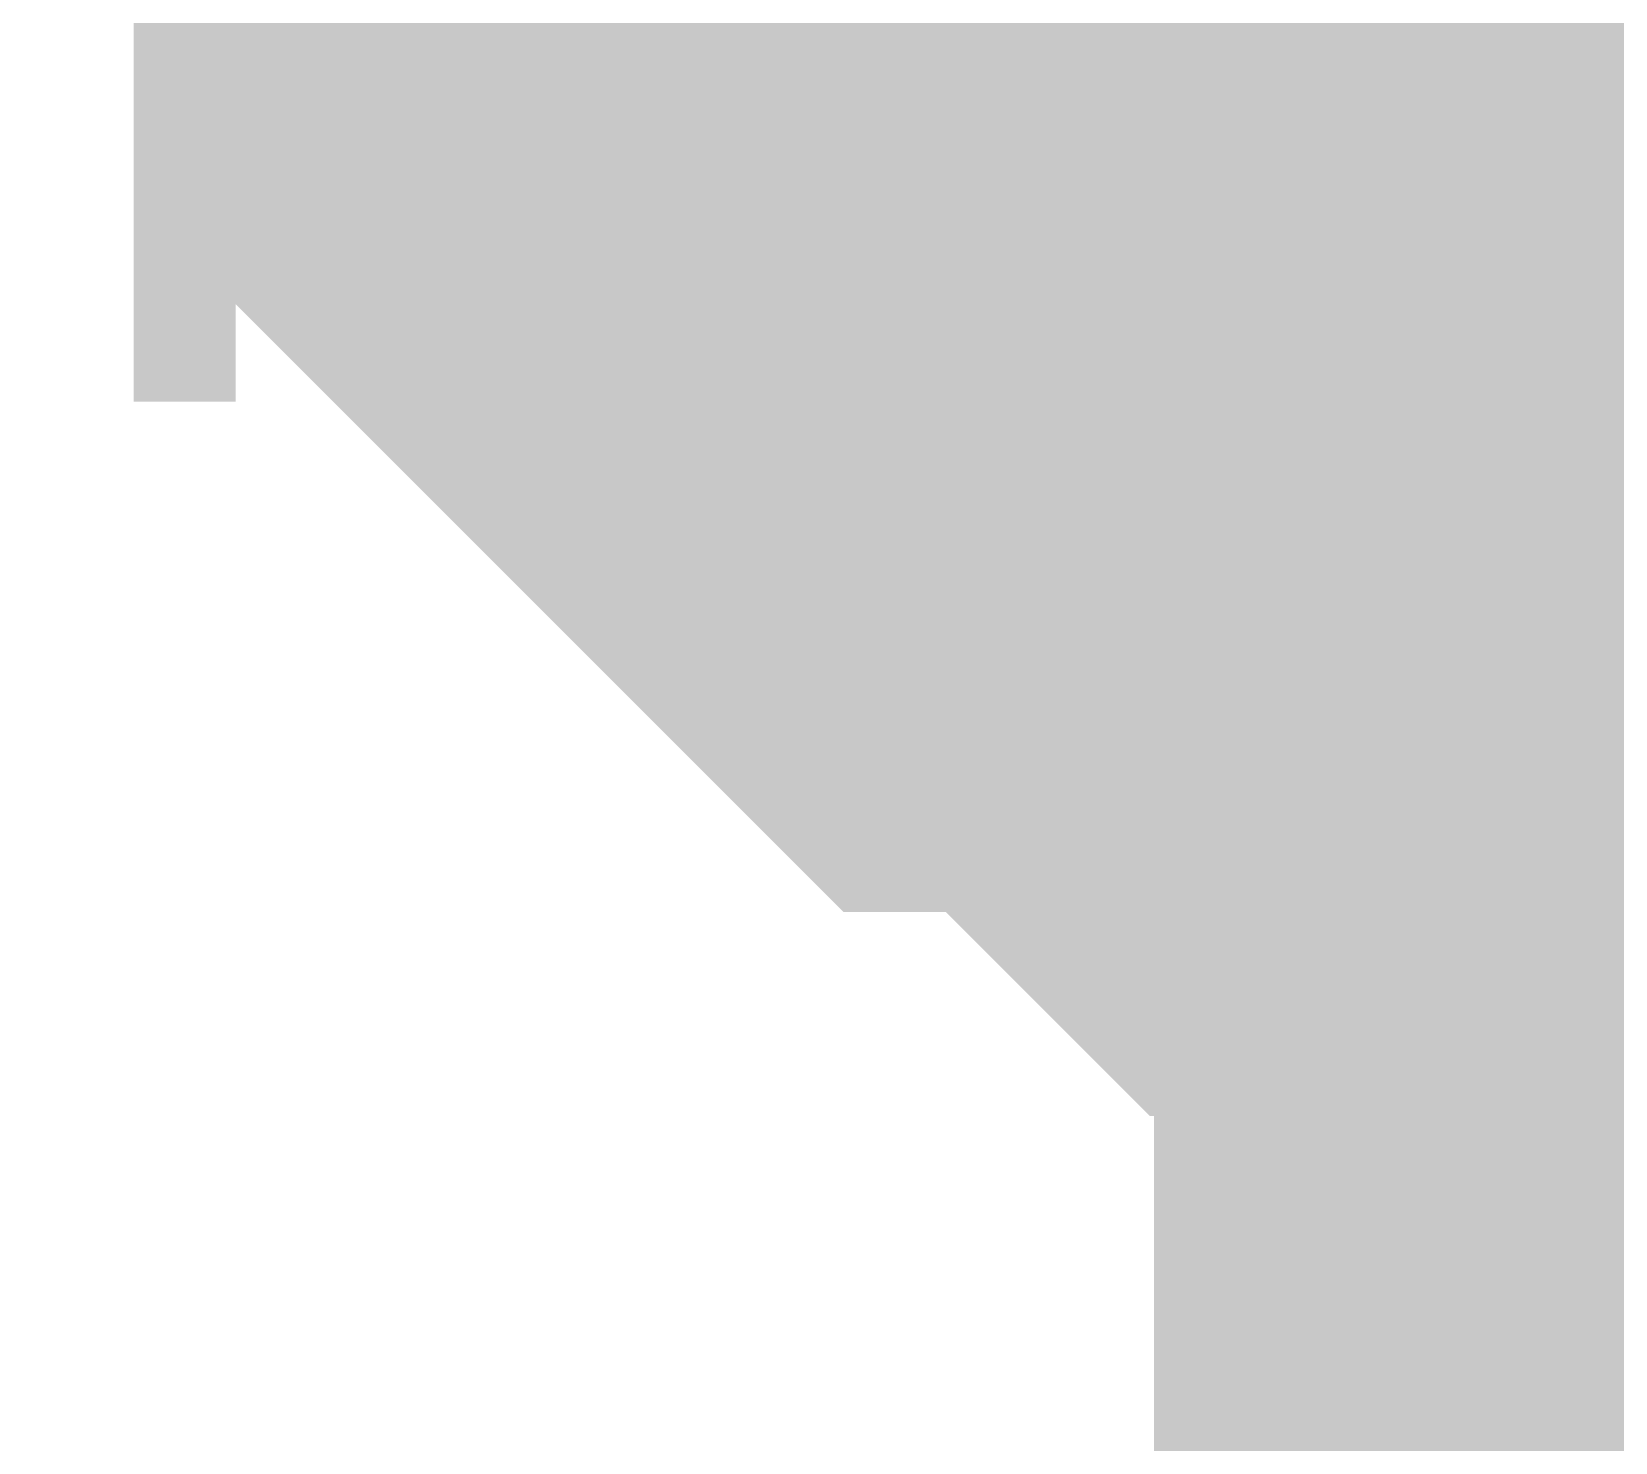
# Model space of a CAD drawing. Header units: inches. Extents: x 0 to 841, y 0 to 594.
# Drawn here: x 786.637 to 787.334, y 256.46 to 257.081 of the extents above; entities that cross this region are included whole.
import ezdxf

# ---------------------------------------------------------------- set-up
doc = ezdxf.new("R2010")
doc.units = ezdxf.units.IN
doc.layers.add('Sheet', color=255, linetype='Continuous')

msp = doc.modelspace()

# ---------------------------------------------------------------- linework, layer by layer
at = {"layer": 'Sheet'}
msp.add_lwpolyline([(787.24589, 257.4996, 0.508, 0.508, 1), (787.75389, 257.4996, 0.508, 0.508, 1)], format="xyseb", close=True, dxfattribs=at)
for points in [[(787.5055, 257.47187, 0.7493, 0.7493, 0), (787.5055, 251.99183, 0.7493, 0.7493, 0)], [(787.5055, 256.70826, 0.29972, 0.29972, 0), (787.46058, 256.70826, 0.29972, 0.29972, 0), (787.41567, 256.70826, 0.29972, 0.29972, 0), (787.37075, 256.70826, 0.29972, 0.29972, 0), (787.32584, 256.70826, 0.29972, 0.29972, 0), (787.32584, 256.75318, 0.29972, 0.29972, 0), (787.28092, 256.75318, 0.29972, 0.29972, 0), (787.23601, 256.75318, 0.29972, 0.29972, 0), (787.19109, 256.75318, 0.29972, 0.29972, 0), (787.14618, 256.79809, 0.29972, 0.29972, 0), (787.14618, 256.79809, 0.29972, 0.29972, 0), (787.10126, 256.84301, 0.29972, 0.29972, 0), (787.05634, 256.84301, 0.29972, 0.29972, 0), (787.05634, 256.84301, 0.29972, 0.29972, 0), (787.01143, 256.88793, 0.29972, 0.29972, 0), (786.96651, 256.93285, 0.29972, 0.29972, 0), (786.96651, 256.93285, 0.29972, 0.29972, 0), (786.9216, 256.97777, 0.29972, 0.29972, 0), (786.9216, 256.97777, 0.29972, 0.29972, 0), (786.87668, 257.02269, 0.29972, 0.29972, 0), (786.87668, 257.0676, 0.29972, 0.29972, 0), (786.83177, 257.0676, 0.29972, 0.29972, 0), (786.83177, 257.11252, 0.29972, 0.29972, 0), (786.83177, 257.15744, 0.29972, 0.29972, 0), (786.78685, 257.20236, 0.29972, 0.29972, 0), (786.78685, 257.20236, 0.29972, 0.29972, 0), (786.78685, 257.24728, 0.29972, 0.29972, 0)], [(787.5055, 256.70826, 0.29972, 0.29972, 0), (787.46058, 256.70826, 0.29972, 0.29972, 0), (787.41567, 256.70826, 0.29972, 0.29972, 0), (787.37075, 256.70826, 0.29972, 0.29972, 0), (787.32584, 256.70826, 0.29972, 0.29972, 0), (787.32584, 256.75318, 0.29972, 0.29972, 0), (787.28092, 256.75318, 0.29972, 0.29972, 0), (787.23601, 256.75318, 0.29972, 0.29972, 0), (787.19109, 256.75318, 0.29972, 0.29972, 0), (787.14618, 256.79809, 0.29972, 0.29972, 0), (787.14618, 256.79809, 0.29972, 0.29972, 0), (787.10126, 256.84301, 0.29972, 0.29972, 0), (787.05634, 256.84301, 0.29972, 0.29972, 0), (787.05634, 256.84301, 0.29972, 0.29972, 0), (787.01143, 256.88793, 0.29972, 0.29972, 0), (786.96651, 256.93285, 0.29972, 0.29972, 0), (786.96651, 256.93285, 0.29972, 0.29972, 0), (786.9216, 256.97777, 0.29972, 0.29972, 0), (786.9216, 256.97777, 0.29972, 0.29972, 0), (786.87668, 257.02269, 0.29972, 0.29972, 0), (786.87668, 257.0676, 0.29972, 0.29972, 0), (786.83177, 257.0676, 0.29972, 0.29972, 0), (786.83177, 257.11252, 0.29972, 0.29972, 0), (786.83177, 257.15744, 0.29972, 0.29972, 0), (786.78685, 257.20236, 0.29972, 0.29972, 0), (786.78685, 257.20236, 0.29972, 0.29972, 0), (786.78685, 257.24728, 0.29972, 0.29972, 0)], [(787.5055, 256.70826, 0.29972, 0.29972, 0), (787.46058, 256.70826, 0.29972, 0.29972, 0), (787.41567, 256.70826, 0.29972, 0.29972, 0), (787.37075, 256.70826, 0.29972, 0.29972, 0), (787.32584, 256.70826, 0.29972, 0.29972, 0), (787.32584, 256.75318, 0.29972, 0.29972, 0), (787.28092, 256.75318, 0.29972, 0.29972, 0), (787.23601, 256.75318, 0.29972, 0.29972, 0), (787.19109, 256.75318, 0.29972, 0.29972, 0), (787.14618, 256.79809, 0.29972, 0.29972, 0), (787.14618, 256.79809, 0.29972, 0.29972, 0), (787.10126, 256.84301, 0.29972, 0.29972, 0), (787.05634, 256.84301, 0.29972, 0.29972, 0), (787.05634, 256.84301, 0.29972, 0.29972, 0), (787.01143, 256.88793, 0.29972, 0.29972, 0), (786.96651, 256.93285, 0.29972, 0.29972, 0), (786.96651, 256.93285, 0.29972, 0.29972, 0), (786.9216, 256.97777, 0.29972, 0.29972, 0), (786.9216, 256.97777, 0.29972, 0.29972, 0), (786.87668, 257.02269, 0.29972, 0.29972, 0), (786.87668, 257.0676, 0.29972, 0.29972, 0), (786.83177, 257.0676, 0.29972, 0.29972, 0), (786.83177, 257.11252, 0.29972, 0.29972, 0), (786.83177, 257.15744, 0.29972, 0.29972, 0), (786.78685, 257.20236, 0.29972, 0.29972, 0), (786.78685, 257.20236, 0.29972, 0.29972, 0), (786.78685, 257.24728, 0.29972, 0.29972, 0)], [(787.5055, 256.70826, 0.29972, 0.29972, 0), (787.46058, 256.70826, 0.29972, 0.29972, 0), (787.41567, 256.70826, 0.29972, 0.29972, 0), (787.37075, 256.70826, 0.29972, 0.29972, 0), (787.32584, 256.70826, 0.29972, 0.29972, 0), (787.32584, 256.75318, 0.29972, 0.29972, 0), (787.28092, 256.75318, 0.29972, 0.29972, 0), (787.23601, 256.75318, 0.29972, 0.29972, 0), (787.19109, 256.75318, 0.29972, 0.29972, 0), (787.14618, 256.79809, 0.29972, 0.29972, 0), (787.14618, 256.79809, 0.29972, 0.29972, 0), (787.10126, 256.84301, 0.29972, 0.29972, 0), (787.05634, 256.84301, 0.29972, 0.29972, 0), (787.05634, 256.84301, 0.29972, 0.29972, 0), (787.01143, 256.88793, 0.29972, 0.29972, 0), (786.96651, 256.93285, 0.29972, 0.29972, 0), (786.96651, 256.93285, 0.29972, 0.29972, 0), (786.9216, 256.97777, 0.29972, 0.29972, 0), (786.9216, 256.97777, 0.29972, 0.29972, 0), (786.87668, 257.02269, 0.29972, 0.29972, 0), (786.87668, 257.0676, 0.29972, 0.29972, 0), (786.83177, 257.0676, 0.29972, 0.29972, 0), (786.83177, 257.11252, 0.29972, 0.29972, 0), (786.83177, 257.15744, 0.29972, 0.29972, 0), (786.78685, 257.20236, 0.29972, 0.29972, 0), (786.78685, 257.20236, 0.29972, 0.29972, 0), (786.78685, 257.24728, 0.29972, 0.29972, 0)], [(787.5055, 256.70826, 0.29972, 0.29972, 0), (787.46058, 256.70826, 0.29972, 0.29972, 0), (787.41567, 256.70826, 0.29972, 0.29972, 0), (787.37075, 256.70826, 0.29972, 0.29972, 0), (787.32584, 256.70826, 0.29972, 0.29972, 0), (787.32584, 256.75318, 0.29972, 0.29972, 0), (787.28092, 256.75318, 0.29972, 0.29972, 0), (787.23601, 256.75318, 0.29972, 0.29972, 0), (787.19109, 256.75318, 0.29972, 0.29972, 0), (787.14618, 256.79809, 0.29972, 0.29972, 0), (787.14618, 256.79809, 0.29972, 0.29972, 0), (787.10126, 256.84301, 0.29972, 0.29972, 0), (787.05634, 256.84301, 0.29972, 0.29972, 0), (787.05634, 256.84301, 0.29972, 0.29972, 0), (787.01143, 256.88793, 0.29972, 0.29972, 0), (786.96651, 256.93285, 0.29972, 0.29972, 0), (786.96651, 256.93285, 0.29972, 0.29972, 0), (786.9216, 256.97777, 0.29972, 0.29972, 0), (786.9216, 256.97777, 0.29972, 0.29972, 0), (786.87668, 257.02269, 0.29972, 0.29972, 0), (786.87668, 257.0676, 0.29972, 0.29972, 0), (786.83177, 257.0676, 0.29972, 0.29972, 0), (786.83177, 257.11252, 0.29972, 0.29972, 0), (786.83177, 257.15744, 0.29972, 0.29972, 0), (786.78685, 257.20236, 0.29972, 0.29972, 0), (786.78685, 257.20236, 0.29972, 0.29972, 0), (786.78685, 257.24728, 0.29972, 0.29972, 0)], [(787.5055, 256.70826, 0.29972, 0.29972, 0), (787.46058, 256.70826, 0.29972, 0.29972, 0), (787.41567, 256.70826, 0.29972, 0.29972, 0), (787.37075, 256.70826, 0.29972, 0.29972, 0), (787.32584, 256.70826, 0.29972, 0.29972, 0), (787.32584, 256.75318, 0.29972, 0.29972, 0), (787.28092, 256.75318, 0.29972, 0.29972, 0), (787.23601, 256.75318, 0.29972, 0.29972, 0), (787.19109, 256.75318, 0.29972, 0.29972, 0), (787.14618, 256.79809, 0.29972, 0.29972, 0), (787.14618, 256.79809, 0.29972, 0.29972, 0), (787.10126, 256.84301, 0.29972, 0.29972, 0), (787.05634, 256.84301, 0.29972, 0.29972, 0), (787.05634, 256.84301, 0.29972, 0.29972, 0), (787.01143, 256.88793, 0.29972, 0.29972, 0), (786.96651, 256.93285, 0.29972, 0.29972, 0), (786.96651, 256.93285, 0.29972, 0.29972, 0), (786.9216, 256.97777, 0.29972, 0.29972, 0), (786.9216, 256.97777, 0.29972, 0.29972, 0), (786.87668, 257.02269, 0.29972, 0.29972, 0), (786.87668, 257.0676, 0.29972, 0.29972, 0), (786.83177, 257.0676, 0.29972, 0.29972, 0), (786.83177, 257.11252, 0.29972, 0.29972, 0), (786.83177, 257.15744, 0.29972, 0.29972, 0), (786.78685, 257.20236, 0.29972, 0.29972, 0), (786.78685, 257.20236, 0.29972, 0.29972, 0), (786.78685, 257.24728, 0.29972, 0.29972, 0)], [(787.5055, 256.97777, 0.29972, 0.29972, 0), (787.46058, 256.97777, 0.29972, 0.29972, 0), (787.46058, 256.97777, 0.29972, 0.29972, 0), (787.41567, 256.97777, 0.29972, 0.29972, 0), (787.41567, 256.97777, 0.29972, 0.29972, 0), (787.37075, 256.97777, 0.29972, 0.29972, 0), (787.37075, 257.02269, 0.29972, 0.29972, 0), (787.32584, 257.02269, 0.29972, 0.29972, 0), (787.32584, 257.02269, 0.29972, 0.29972, 0), (787.28092, 257.02269, 0.29972, 0.29972, 0), (787.28092, 257.02269, 0.29972, 0.29972, 0), (787.23601, 257.0676, 0.29972, 0.29972, 0), (787.23601, 257.0676, 0.29972, 0.29972, 0), (787.19109, 257.0676, 0.29972, 0.29972, 0), (787.19109, 257.11252, 0.29972, 0.29972, 0), (787.19109, 257.11252, 0.29972, 0.29972, 0), (787.14618, 257.11252, 0.29972, 0.29972, 0), (787.14618, 257.15744, 0.29972, 0.29972, 0), (787.14618, 257.15744, 0.29972, 0.29972, 0), (787.10126, 257.15744, 0.29972, 0.29972, 0), (787.10126, 257.20236, 0.29972, 0.29972, 0), (787.10126, 257.20236, 0.29972, 0.29972, 0), (787.05634, 257.24728, 0.29972, 0.29972, 0)], [(787.5055, 256.97777, 0.29972, 0.29972, 0), (787.46058, 256.97777, 0.29972, 0.29972, 0), (787.46058, 256.97777, 0.29972, 0.29972, 0), (787.41567, 256.97777, 0.29972, 0.29972, 0), (787.41567, 256.97777, 0.29972, 0.29972, 0), (787.37075, 256.97777, 0.29972, 0.29972, 0), (787.37075, 257.02269, 0.29972, 0.29972, 0), (787.32584, 257.02269, 0.29972, 0.29972, 0), (787.32584, 257.02269, 0.29972, 0.29972, 0), (787.28092, 257.02269, 0.29972, 0.29972, 0), (787.28092, 257.02269, 0.29972, 0.29972, 0), (787.23601, 257.0676, 0.29972, 0.29972, 0), (787.23601, 257.0676, 0.29972, 0.29972, 0), (787.19109, 257.0676, 0.29972, 0.29972, 0), (787.19109, 257.11252, 0.29972, 0.29972, 0), (787.19109, 257.11252, 0.29972, 0.29972, 0), (787.14618, 257.11252, 0.29972, 0.29972, 0), (787.14618, 257.15744, 0.29972, 0.29972, 0), (787.14618, 257.15744, 0.29972, 0.29972, 0), (787.10126, 257.15744, 0.29972, 0.29972, 0), (787.10126, 257.20236, 0.29972, 0.29972, 0), (787.10126, 257.20236, 0.29972, 0.29972, 0), (787.05634, 257.24728, 0.29972, 0.29972, 0)], [(787.5055, 256.97777, 0.29972, 0.29972, 0), (787.46058, 256.97777, 0.29972, 0.29972, 0), (787.46058, 256.97777, 0.29972, 0.29972, 0), (787.41567, 256.97777, 0.29972, 0.29972, 0), (787.41567, 256.97777, 0.29972, 0.29972, 0), (787.37075, 256.97777, 0.29972, 0.29972, 0), (787.37075, 257.02269, 0.29972, 0.29972, 0), (787.32584, 257.02269, 0.29972, 0.29972, 0), (787.32584, 257.02269, 0.29972, 0.29972, 0), (787.28092, 257.02269, 0.29972, 0.29972, 0), (787.28092, 257.02269, 0.29972, 0.29972, 0), (787.23601, 257.0676, 0.29972, 0.29972, 0), (787.23601, 257.0676, 0.29972, 0.29972, 0), (787.19109, 257.0676, 0.29972, 0.29972, 0), (787.19109, 257.11252, 0.29972, 0.29972, 0), (787.19109, 257.11252, 0.29972, 0.29972, 0), (787.14618, 257.11252, 0.29972, 0.29972, 0), (787.14618, 257.15744, 0.29972, 0.29972, 0), (787.14618, 257.15744, 0.29972, 0.29972, 0), (787.10126, 257.15744, 0.29972, 0.29972, 0), (787.10126, 257.20236, 0.29972, 0.29972, 0), (787.10126, 257.20236, 0.29972, 0.29972, 0), (787.05634, 257.24728, 0.29972, 0.29972, 0)], [(787.5055, 256.97777, 0.29972, 0.29972, 0), (787.46058, 256.97777, 0.29972, 0.29972, 0), (787.46058, 256.97777, 0.29972, 0.29972, 0), (787.41567, 256.97777, 0.29972, 0.29972, 0), (787.41567, 256.97777, 0.29972, 0.29972, 0), (787.37075, 256.97777, 0.29972, 0.29972, 0), (787.37075, 257.02269, 0.29972, 0.29972, 0), (787.32584, 257.02269, 0.29972, 0.29972, 0), (787.32584, 257.02269, 0.29972, 0.29972, 0), (787.28092, 257.02269, 0.29972, 0.29972, 0), (787.28092, 257.02269, 0.29972, 0.29972, 0), (787.23601, 257.0676, 0.29972, 0.29972, 0), (787.23601, 257.0676, 0.29972, 0.29972, 0), (787.19109, 257.0676, 0.29972, 0.29972, 0), (787.19109, 257.11252, 0.29972, 0.29972, 0), (787.19109, 257.11252, 0.29972, 0.29972, 0), (787.14618, 257.11252, 0.29972, 0.29972, 0), (787.14618, 257.15744, 0.29972, 0.29972, 0), (787.14618, 257.15744, 0.29972, 0.29972, 0), (787.10126, 257.15744, 0.29972, 0.29972, 0), (787.10126, 257.20236, 0.29972, 0.29972, 0), (787.10126, 257.20236, 0.29972, 0.29972, 0), (787.05634, 257.24728, 0.29972, 0.29972, 0)], [(787.41567, 256.70826, 0.09906, 0.09906, 0), (787.37075, 256.70826, 0.09906, 0.09906, 0), (787.32584, 256.70826, 0.09906, 0.09906, 0), (787.32584, 256.75318, 0.09906, 0.09906, 0), (787.28092, 256.75318, 0.09906, 0.09906, 0), (787.23601, 256.75318, 0.09906, 0.09906, 0), (787.19109, 256.75318, 0.09906, 0.09906, 0), (787.14618, 256.79809, 0.09906, 0.09906, 0), (787.14618, 256.79809, 0.09906, 0.09906, 0), (787.10126, 256.84301, 0.09906, 0.09906, 0), (787.05634, 256.84301, 0.09906, 0.09906, 0), (787.05634, 256.84301, 0.09906, 0.09906, 0), (787.01143, 256.88793, 0.09906, 0.09906, 0), (786.96651, 256.93285, 0.09906, 0.09906, 0), (786.96651, 256.93285, 0.09906, 0.09906, 0), (786.9216, 256.97777, 0.09906, 0.09906, 0), (786.9216, 256.97777, 0.09906, 0.09906, 0), (786.87668, 257.02269, 0.09906, 0.09906, 0), (786.87668, 257.0676, 0.09906, 0.09906, 0), (786.83177, 257.0676, 0.09906, 0.09906, 0), (786.83177, 257.11252, 0.09906, 0.09906, 0), (786.83177, 257.15744, 0.09906, 0.09906, 0)], [(787.41567, 256.70826, 0.09906, 0.09906, 0), (787.37075, 256.70826, 0.09906, 0.09906, 0), (787.32584, 256.70826, 0.09906, 0.09906, 0), (787.32584, 256.75318, 0.09906, 0.09906, 0), (787.28092, 256.75318, 0.09906, 0.09906, 0), (787.23601, 256.75318, 0.09906, 0.09906, 0), (787.19109, 256.75318, 0.09906, 0.09906, 0), (787.14618, 256.79809, 0.09906, 0.09906, 0), (787.14618, 256.79809, 0.09906, 0.09906, 0), (787.10126, 256.84301, 0.09906, 0.09906, 0), (787.05634, 256.84301, 0.09906, 0.09906, 0), (787.05634, 256.84301, 0.09906, 0.09906, 0), (787.01143, 256.88793, 0.09906, 0.09906, 0), (786.96651, 256.93285, 0.09906, 0.09906, 0), (786.96651, 256.93285, 0.09906, 0.09906, 0), (786.9216, 256.97777, 0.09906, 0.09906, 0), (786.9216, 256.97777, 0.09906, 0.09906, 0), (786.87668, 257.02269, 0.09906, 0.09906, 0), (786.87668, 257.0676, 0.09906, 0.09906, 0), (786.83177, 257.0676, 0.09906, 0.09906, 0), (786.83177, 257.11252, 0.09906, 0.09906, 0), (786.83177, 257.15744, 0.09906, 0.09906, 0)], [(787.41567, 256.70826, 0.09906, 0.09906, 0), (787.37075, 256.70826, 0.09906, 0.09906, 0), (787.32584, 256.70826, 0.09906, 0.09906, 0), (787.32584, 256.75318, 0.09906, 0.09906, 0), (787.28092, 256.75318, 0.09906, 0.09906, 0), (787.23601, 256.75318, 0.09906, 0.09906, 0), (787.19109, 256.75318, 0.09906, 0.09906, 0), (787.14618, 256.79809, 0.09906, 0.09906, 0), (787.14618, 256.79809, 0.09906, 0.09906, 0), (787.10126, 256.84301, 0.09906, 0.09906, 0), (787.05634, 256.84301, 0.09906, 0.09906, 0), (787.05634, 256.84301, 0.09906, 0.09906, 0), (787.01143, 256.88793, 0.09906, 0.09906, 0), (786.96651, 256.93285, 0.09906, 0.09906, 0), (786.96651, 256.93285, 0.09906, 0.09906, 0), (786.9216, 256.97777, 0.09906, 0.09906, 0), (786.9216, 256.97777, 0.09906, 0.09906, 0), (786.87668, 257.02269, 0.09906, 0.09906, 0), (786.87668, 257.0676, 0.09906, 0.09906, 0), (786.83177, 257.0676, 0.09906, 0.09906, 0), (786.83177, 257.11252, 0.09906, 0.09906, 0), (786.83177, 257.15744, 0.09906, 0.09906, 0)], [(787.41567, 256.70826, 0.09906, 0.09906, 0), (787.37075, 256.70826, 0.09906, 0.09906, 0), (787.32584, 256.70826, 0.09906, 0.09906, 0), (787.32584, 256.75318, 0.09906, 0.09906, 0), (787.28092, 256.75318, 0.09906, 0.09906, 0), (787.23601, 256.75318, 0.09906, 0.09906, 0), (787.19109, 256.75318, 0.09906, 0.09906, 0), (787.14618, 256.79809, 0.09906, 0.09906, 0), (787.14618, 256.79809, 0.09906, 0.09906, 0), (787.10126, 256.84301, 0.09906, 0.09906, 0), (787.05634, 256.84301, 0.09906, 0.09906, 0), (787.05634, 256.84301, 0.09906, 0.09906, 0), (787.01143, 256.88793, 0.09906, 0.09906, 0), (786.96651, 256.93285, 0.09906, 0.09906, 0), (786.96651, 256.93285, 0.09906, 0.09906, 0), (786.9216, 256.97777, 0.09906, 0.09906, 0), (786.9216, 256.97777, 0.09906, 0.09906, 0), (786.87668, 257.02269, 0.09906, 0.09906, 0), (786.87668, 257.0676, 0.09906, 0.09906, 0), (786.83177, 257.0676, 0.09906, 0.09906, 0), (786.83177, 257.11252, 0.09906, 0.09906, 0), (786.83177, 257.15744, 0.09906, 0.09906, 0)], [(787.41567, 256.70826, 0.09906, 0.09906, 0), (787.37075, 256.70826, 0.09906, 0.09906, 0), (787.32584, 256.70826, 0.09906, 0.09906, 0), (787.32584, 256.75318, 0.09906, 0.09906, 0), (787.28092, 256.75318, 0.09906, 0.09906, 0), (787.23601, 256.75318, 0.09906, 0.09906, 0), (787.19109, 256.75318, 0.09906, 0.09906, 0), (787.14618, 256.79809, 0.09906, 0.09906, 0), (787.14618, 256.79809, 0.09906, 0.09906, 0), (787.10126, 256.84301, 0.09906, 0.09906, 0), (787.05634, 256.84301, 0.09906, 0.09906, 0), (787.05634, 256.84301, 0.09906, 0.09906, 0), (787.01143, 256.88793, 0.09906, 0.09906, 0), (786.96651, 256.93285, 0.09906, 0.09906, 0), (786.96651, 256.93285, 0.09906, 0.09906, 0), (786.9216, 256.97777, 0.09906, 0.09906, 0), (786.9216, 256.97777, 0.09906, 0.09906, 0), (786.87668, 257.02269, 0.09906, 0.09906, 0), (786.87668, 257.0676, 0.09906, 0.09906, 0), (786.83177, 257.0676, 0.09906, 0.09906, 0), (786.83177, 257.11252, 0.09906, 0.09906, 0), (786.83177, 257.15744, 0.09906, 0.09906, 0)], [(787.41567, 256.70826, 0.09906, 0.09906, 0), (787.37075, 256.70826, 0.09906, 0.09906, 0), (787.32584, 256.70826, 0.09906, 0.09906, 0), (787.32584, 256.75318, 0.09906, 0.09906, 0), (787.28092, 256.75318, 0.09906, 0.09906, 0), (787.23601, 256.75318, 0.09906, 0.09906, 0), (787.19109, 256.75318, 0.09906, 0.09906, 0), (787.14618, 256.79809, 0.09906, 0.09906, 0), (787.14618, 256.79809, 0.09906, 0.09906, 0), (787.10126, 256.84301, 0.09906, 0.09906, 0), (787.05634, 256.84301, 0.09906, 0.09906, 0), (787.05634, 256.84301, 0.09906, 0.09906, 0), (787.01143, 256.88793, 0.09906, 0.09906, 0), (786.96651, 256.93285, 0.09906, 0.09906, 0), (786.96651, 256.93285, 0.09906, 0.09906, 0), (786.9216, 256.97777, 0.09906, 0.09906, 0), (786.9216, 256.97777, 0.09906, 0.09906, 0), (786.87668, 257.02269, 0.09906, 0.09906, 0), (786.87668, 257.0676, 0.09906, 0.09906, 0), (786.83177, 257.0676, 0.09906, 0.09906, 0), (786.83177, 257.11252, 0.09906, 0.09906, 0), (786.83177, 257.15744, 0.09906, 0.09906, 0)], [(787.41567, 256.97777, 0.09906, 0.09906, 0), (787.37075, 256.97777, 0.09906, 0.09906, 0), (787.37075, 257.02269, 0.09906, 0.09906, 0), (787.32584, 257.02269, 0.09906, 0.09906, 0), (787.32584, 257.02269, 0.09906, 0.09906, 0), (787.28092, 257.02269, 0.09906, 0.09906, 0), (787.28092, 257.02269, 0.09906, 0.09906, 0), (787.23601, 257.0676, 0.09906, 0.09906, 0), (787.23601, 257.0676, 0.09906, 0.09906, 0), (787.19109, 257.0676, 0.09906, 0.09906, 0), (787.19109, 257.11252, 0.09906, 0.09906, 0), (787.19109, 257.11252, 0.09906, 0.09906, 0), (787.14618, 257.11252, 0.09906, 0.09906, 0), (787.14618, 257.15744, 0.09906, 0.09906, 0)], [(787.41567, 256.97777, 0.09906, 0.09906, 0), (787.37075, 256.97777, 0.09906, 0.09906, 0), (787.37075, 257.02269, 0.09906, 0.09906, 0), (787.32584, 257.02269, 0.09906, 0.09906, 0), (787.32584, 257.02269, 0.09906, 0.09906, 0), (787.28092, 257.02269, 0.09906, 0.09906, 0), (787.28092, 257.02269, 0.09906, 0.09906, 0), (787.23601, 257.0676, 0.09906, 0.09906, 0), (787.23601, 257.0676, 0.09906, 0.09906, 0), (787.19109, 257.0676, 0.09906, 0.09906, 0), (787.19109, 257.11252, 0.09906, 0.09906, 0), (787.19109, 257.11252, 0.09906, 0.09906, 0), (787.14618, 257.11252, 0.09906, 0.09906, 0), (787.14618, 257.15744, 0.09906, 0.09906, 0)], [(787.41567, 256.97777, 0.09906, 0.09906, 0), (787.37075, 256.97777, 0.09906, 0.09906, 0), (787.37075, 257.02269, 0.09906, 0.09906, 0), (787.32584, 257.02269, 0.09906, 0.09906, 0), (787.32584, 257.02269, 0.09906, 0.09906, 0), (787.28092, 257.02269, 0.09906, 0.09906, 0), (787.28092, 257.02269, 0.09906, 0.09906, 0), (787.23601, 257.0676, 0.09906, 0.09906, 0), (787.23601, 257.0676, 0.09906, 0.09906, 0), (787.19109, 257.0676, 0.09906, 0.09906, 0), (787.19109, 257.11252, 0.09906, 0.09906, 0), (787.19109, 257.11252, 0.09906, 0.09906, 0), (787.14618, 257.11252, 0.09906, 0.09906, 0), (787.14618, 257.15744, 0.09906, 0.09906, 0)], [(787.41567, 256.97777, 0.09906, 0.09906, 0), (787.37075, 256.97777, 0.09906, 0.09906, 0), (787.37075, 257.02269, 0.09906, 0.09906, 0), (787.32584, 257.02269, 0.09906, 0.09906, 0), (787.32584, 257.02269, 0.09906, 0.09906, 0), (787.28092, 257.02269, 0.09906, 0.09906, 0), (787.28092, 257.02269, 0.09906, 0.09906, 0), (787.23601, 257.0676, 0.09906, 0.09906, 0), (787.23601, 257.0676, 0.09906, 0.09906, 0), (787.19109, 257.0676, 0.09906, 0.09906, 0), (787.19109, 257.11252, 0.09906, 0.09906, 0), (787.19109, 257.11252, 0.09906, 0.09906, 0), (787.14618, 257.11252, 0.09906, 0.09906, 0), (787.14618, 257.15744, 0.09906, 0.09906, 0)]]:
    msp.add_lwpolyline(points, format="xyseb", dxfattribs=at)

doc.saveas('drawing.dxf')
